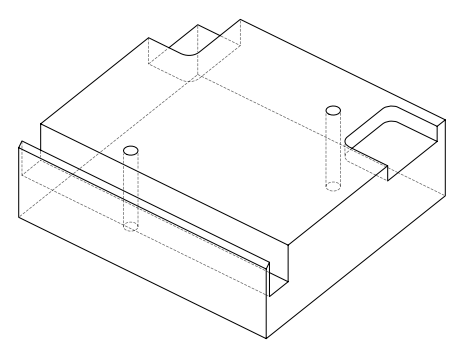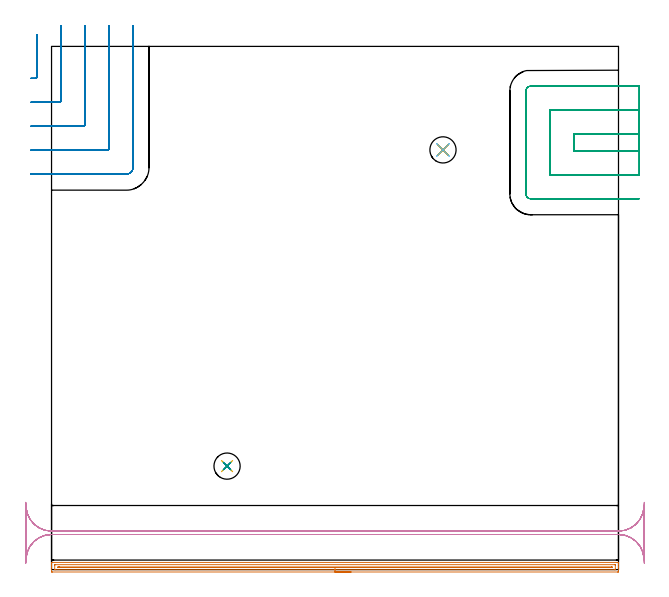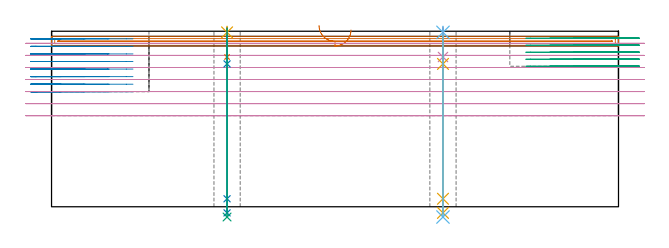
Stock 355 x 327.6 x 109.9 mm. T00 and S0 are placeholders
(PLAN: 12 operations, 9 tool changes, 38 min)
(1 AREA_MILL | FG_CHAMFER_SURFACE | UGT0205_001 | 8.67 min | 15029 mm3)
(2 MILL_CORNER_NOTCH_RECTANGULAR | CORNER_NOTCH_RECTANGULAR | UGT0201_094 | Follow Part, ap 5, ae 75% | 8.63 min | 206468 mm3)
(3 MILL_SLOT | SLOT_PARTIAL_RECTANGULAR | UGT0201_094 | Follow Part, ap 5, ae 75% | 6.37 min | 133192 mm3)
(4 MILL_RECTANGULAR_SLOT | SLOT_RECTANGULAR | UGT0201_004 | Follow Part, ap 8, ae 75% | 12.03 min | 638672 mm3)
(5 SPOT_DRILL | STEP1HOLE | NXT0321_9005460120000 | 0.03 min | 1 mm3)
(6 SPOT_DRILL_1 | STEP1HOLE_1 | NXT0321_9005460120000 | 0.03 min | 2 mm3)
(7 DRILL_BLIND_HOLE_INTO_CENTER | STEP1HOLE | UGT0301_352 | 0.07 min | 1257 mm3)
(8 GUN_DRILL_THROUGH_HOLE | STEP1HOLE | UGT0307_007 | 0.55 min | 7527 mm3)
(9 DRILL_TO_ENLARGE_THROUGH_HOLE | STEP1HOLE | UGT0301_288 | 0.47 min | 14392 mm3)
(10 DRILL_BLIND_HOLE_INTO_CENTER_1 | STEP1HOLE_1 | UGT0301_352 | 0.07 min | 1184 mm3)
(11 GUN_DRILL_THROUGH_HOLE_1 | STEP1HOLE_1 | UGT0307_007 | 0.55 min | 7571 mm3)
(12 DRILL_TO_ENLARGE_THROUGH_HOLE_1 | STEP1HOLE_1 | UGT0301_288 | 0.47 min | 14547 mm3)
(TOOL UGT0205_001 | Chamfer Mill 20 x 3 x 45 deg. | D20 FL50 Z2)
(TOOL UGT0201_094 | End mill 20 mm | D20 FL38 Z4)
(TOOL UGT0201_004 | End Mill 32 mm | D32 FL53 Z6)
(TOOL NXT0321_9005460120000 | NC Spot Drill, 142deg, 12mm, Carbide, Uncoated | D12 PA142 FL30 Z2)
(TOOL UGT0301_352 | Twist Drill 10.75 mm | D10.75 PA118 FL84 Z2)
(TOOL UGT0307_007 | Gun Drill 10 mm | D10 PA130 FL24 Z1)
(TOOL UGT0301_288 | Twist Drill 16.4 mm | D16.4 PA118 FL125 Z2)
(OP 1 AREA_MILL)
G17 G21 G94 G90
T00 M6
G54
G17 G0 G90 X187.5 Y-1.5 S1061 M3
G43 Z119.9 H0
Z110.7
G94 G1 X187.462 Z109.828 F250.
X187.348 Z108.964
X187.159 Z108.112
X186.897 Z107.28
X186.563 Z106.474
X186.16 Z105.7
X185.691 Z104.964
X185.16 Z104.272
X184.571 Z103.629
X183.928 Z103.04
X183.236 Z102.509
X182.5 Z102.04
X181.726 Z101.637
X180.92 Z101.303
X180.088 Z101.041
X179.236 Z100.852
X178.372 Z100.738
X177.5 Z100.7
X0.618
X0.241 Y-1.497 Z100.701
X0.01 Y-1.492 Z100.704
X0. Y-1.127 Z101.069
Y1.5 Z103.694
Y2.04 Z104.237
Y2.376 Z104.572
Y2.916 Z105.112
Y3.252 Z105.446
Y3.923 Z106.122
Y4.214 Z106.414
X0.002 Y4.359 Z106.551
X0.01 Y4.497 Z106.688
X0.171 Y4.5 Z106.7
X354.829
X354.99 Y4.497 Z106.688
X354.998 Y4.359 Z106.551
X355. Y4.214 Z106.414
Y3.923 Z106.123
Y3.252 Z105.446
Y2.04 Z104.237
Y1.5 Z103.694
Y-0.857 Z101.339
X354.997 Y-1.127 Z101.069
X354.99 Y-1.492 Z100.704
X354.759 Y-1.497 Z100.701
X354.382 Y-1.5 Z100.7
X177.5
Y-0.086 Z102.114
X2.405 Y-0.085 Z102.115
X2.234 Y-0.084 Z102.116
X2.053 Y-0.08 Z102.12
X2.015 Y-0.079 Z102.121
X2.009 Y-0.056 Z102.144
X2.005 Y-0.025 Z102.175
X2.001 Y0.144 Z102.344
X2. Y2.772 Z104.972
X2.002 Y2.905 Z105.105
X2.006 Y3.01 Z105.21
X2.01 Y3.075 Z105.275
X2.044 Y3.079 Z105.279
X2.405 Y3.084 Z105.284
X2.575 Y3.085 Z105.285
X352.595
X352.766 Y3.084 Z105.284
X352.947 Y3.08 Z105.28
X352.985 Y3.079 Z105.279
X352.991 Y3.056 Z105.256
X352.995 Y3.025 Z105.225
X352.999 Y2.856 Z105.056
X353. Y0.228 Z102.428
X352.998 Y0.095 Z102.295
X352.994 Y-0.01 Z102.19
X352.99 Y-0.075 Z102.125
X352.956 Y-0.079 Z102.121
X352.595 Y-0.084 Z102.116
X352.425 Y-0.085 Z102.115
X177.5 Y-0.086 Z102.114
Y1.329 Z103.529
X4.366
X4.191 Y1.331 Z103.531
X4.026 Y1.335 Z103.535
X4.01 Y1.5 Z103.7
X4.024 Y1.664 Z103.864
X4.191 Y1.667 Z103.867
X4.91 Y1.671 Z103.871
X5.085
X350.634
X350.809 Y1.669 Z103.869
X350.974 Y1.665 Z103.865
X350.99 Y1.5 Z103.7
X350.976 Y1.336 Z103.536
X350.809 Y1.333 Z103.533
X350.09 Y1.329 Z103.529
X349.915
X177.5
X176.628 Z103.567
X175.763 Z103.68
X174.912 Z103.869
X174.08 Z104.132
X173.274 Z104.465
X172.5 Z104.868
X171.764 Z105.337
X171.072 Z105.868
X170.429 Z106.457
X169.84 Z107.101
X169.308 Z107.793
X168.84 Z108.529
X168.437 Z109.302
X168.103 Z110.108
X167.841 Z110.94
X167.652 Z111.792
X167.538 Z112.657
X167.5 Z113.529
G0 Z119.9
M5
M2
(OP 2 MILL_CORNER_NOTCH_RECTANGULAR)
G17 G21 G94 G90
T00 M6
G54
G17 G0 G90 X-13. Y307.6 S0 M3
G43 Z119.9 H0
Z105.162
G94 G1 X-10. F250.
G3 X-9. Y308.595 R1. F500.
G1 Y331.959
Y334.959 F250.
G0 Z119.9
X-13. Y292.6
Z105.162
G1 X-10.
X5.005 F500.
G3 X6. Y293.595 R1.
G1 Y337.6
Y340.6 F250.
G0 Z119.9
X-13. Y277.6
Z105.162
G1 X-10.
X20.005 F500.
G3 X21. Y278.595 R1.
G1 Y337.6
Y340.6 F250.
G0 Z119.9
X-13. Y262.6
Z105.162
G1 X-10.
X35.004 F500.
G3 X36. Y263.596 R1.
G1 Y337.6
Y340.6 F250.
G0 Z119.9
X-13. Y247.6
Z105.162
G1 X-10.
X46.8 F500.
G3 X51. Y251.8 R4.2
G1 Y337.6
Y340.6 F250.
G0 Z119.9
X-13. Y307.6
Z100.425
G1 X-10.
G3 X-9. Y308.595 R1. F500.
G1 Y331.959
Y334.959 F250.
G0 Z119.9
X-13. Y292.6
Z100.425
G1 X-10.
X5.005 F500.
G3 X6. Y293.595 R1.
G1 Y337.6
Y340.6 F250.
G0 Z119.9
X-13. Y277.6
Z100.425
G1 X-10.
X20.005 F500.
G3 X21. Y278.595 R1.
G1 Y337.6
Y340.6 F250.
G0 Z119.9
X-13. Y262.6
Z100.425
G1 X-10.
X35.004 F500.
G3 X36. Y263.596 R1.
G1 Y337.6
Y340.6 F250.
G0 Z119.9
X-13. Y247.6
Z100.425
G1 X-10.
X46.8 F500.
G3 X51. Y251.8 R4.2
G1 Y337.6
Y340.6 F250.
G0 Z119.9
X-13. Y307.6
Z95.687
G1 X-10.
G3 X-9. Y308.595 R1. F500.
G1 Y331.959
Y334.959 F250.
G0 Z119.9
X-13. Y292.6
Z95.687
G1 X-10.
X5.005 F500.
G3 X6. Y293.595 R1.
G1 Y337.6
Y340.6 F250.
G0 Z119.9
X-13. Y277.6
Z95.687
G1 X-10.
X20.005 F500.
G3 X21. Y278.595 R1.
G1 Y337.6
Y340.6 F250.
G0 Z119.9
X-13. Y262.6
Z95.687
G1 X-10.
X35.004 F500.
G3 X36. Y263.596 R1.
G1 Y337.6
Y340.6 F250.
G0 Z119.9
X-13. Y247.6
Z95.687
G1 X-10.
X46.8 F500.
G3 X51. Y251.8 R4.2
G1 Y337.6
Y340.6 F250.
G0 Z119.9
X-13. Y307.6
Z90.95
G1 X-10.
G3 X-9. Y308.595 R1. F500.
G1 Y331.959
Y334.959 F250.
G0 Z119.9
X-13. Y292.6
Z90.95
G1 X-10.
X5.005 F500.
G3 X6. Y293.595 R1.
G1 Y337.6
Y340.6 F250.
G0 Z119.9
X-13. Y277.6
Z90.95
G1 X-10.
X20.005 F500.
G3 X21. Y278.595 R1.
G1 Y337.6
Y340.6 F250.
G0 Z119.9
X-13. Y262.6
Z90.95
G1 X-10.
X35.004 F500.
G3 X36. Y263.596 R1.
G1 Y337.6
Y340.6 F250.
G0 Z119.9
X-13. Y247.6
Z90.95
G1 X-10.
X46.8 F500.
G3 X51. Y251.8 R4.2
G1 Y337.6
Y340.6 F250.
G0 Z119.9
X-13. Y307.6
Z86.212
G1 X-10.
G3 X-9. Y308.595 R1. F500.
G1 Y331.959
Y334.959 F250.
G0 Z119.9
X-13. Y292.6
Z86.212
G1 X-10.
X5.005 F500.
G3 X6. Y293.595 R1.
G1 Y337.6
Y340.6 F250.
G0 Z119.9
X-13. Y277.6
Z86.212
G1 X-10.
X20.005 F500.
G3 X21. Y278.595 R1.
G1 Y337.6
Y340.6 F250.
G0 Z119.9
X-13. Y262.6
Z86.212
G1 X-10.
X35.004 F500.
G3 X36. Y263.596 R1.
G1 Y337.6
Y340.6 F250.
G0 Z119.9
X-13. Y247.6
Z86.212
G1 X-10.
X46.8 F500.
G3 X51. Y251.8 R4.2
G1 Y337.6
Y340.6 F250.
G0 Z119.9
X-13. Y307.6
Z81.475
G1 X-10.
G3 X-9. Y308.595 R1. F500.
G1 Y331.959
Y334.959 F250.
G0 Z119.9
X-13. Y292.6
Z81.475
G1 X-10.
X5.005 F500.
G3 X6. Y293.595 R1.
G1 Y337.6
Y340.6 F250.
G0 Z119.9
X-13. Y277.6
Z81.475
G1 X-10.
X20.005 F500.
G3 X21. Y278.595 R1.
G1 Y337.6
Y340.6 F250.
G0 Z119.9
X-13. Y262.6
Z81.475
G1 X-10.
X35.004 F500.
G3 X36. Y263.596 R1.
G1 Y337.6
Y340.6 F250.
G0 Z119.9
X-13. Y247.6
Z81.475
G1 X-10.
X46.8 F500.
G3 X51. Y251.8 R4.2
G1 Y337.6
Y340.6 F250.
G0 Z119.9
X-13. Y307.6
Z76.737
G1 X-10.
G3 X-9. Y308.595 R1. F500.
G1 Y331.959
Y334.959 F250.
G0 Z119.9
X-13. Y292.6
Z76.737
G1 X-10.
X5.005 F500.
G3 X6. Y293.595 R1.
G1 Y337.6
Y340.6 F250.
G0 Z119.9
X-13. Y277.6
Z76.737
G1 X-10.
X20.005 F500.
G3 X21. Y278.595 R1.
G1 Y337.6
Y340.6 F250.
G0 Z119.9
X-13. Y262.6
Z76.737
G1 X-10.
X35.004 F500.
G3 X36. Y263.596 R1.
G1 Y337.6
Y340.6 F250.
G0 Z119.9
X-13. Y247.6
Z76.737
G1 X-10.
X46.8 F500.
G3 X51. Y251.8 R4.2
G1 Y337.6
Y340.6 F250.
G0 Z119.9
X-13. Y307.6
Z72.
G1 X-10.
G3 X-9. Y308.595 R1. F500.
G1 Y331.959
Y334.959 F250.
G0 Z119.9
X-13. Y292.6
Z72.
G1 X-10.
X5.005 F500.
G3 X6. Y293.595 R1.
G1 Y337.6
Y340.6 F250.
G0 Z119.9
X-13. Y277.6
Z72.
G1 X-10.
X20.005 F500.
G3 X21. Y278.595 R1.
G1 Y337.6
Y340.6 F250.
G0 Z119.9
X-13. Y262.6
Z72.
G1 X-10.
X35.004 F500.
G3 X36. Y263.596 R1.
G1 Y337.6
Y340.6 F250.
G0 Z119.9
X-13. Y247.6
Z72.
G1 X-10.
X46.8 F500.
G3 X51. Y251.8 R4.2
G1 Y337.6
Y340.6 F250.
G0 Z119.9
M5
M2
(OP 3 MILL_SLOT)
G17 G21 G94 G90
T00 M6
G54
G17 G0 G90 X368. Y272.7 S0 M3
G43 Z119.9 H0
Z105.52
G94 G1 X365. F250.
X327. F500.
Y262.2
X365.
X368. F250.
Y287.7
X365.
X312. F500.
Y247.2
X365.
X368. F250.
Y302.7
X365.
X300. F500.
G3 X297. Y299.7 R3.
G1 Y235.2
G3 X300. Y232.2 R3.
G1 X365.
X368. F250.
G0 Y272.7 Z101.14
G1 X365.
X327. F500.
Y262.2
X365.
X368. F250.
Y287.7
X365.
X312. F500.
Y247.2
X365.
X368. F250.
Y302.7
X365.
X300. F500.
G3 X297. Y299.7 R3.
G1 Y235.2
G3 X300. Y232.2 R3.
G1 X365.
X368. F250.
G0 Y272.7 Z96.76
G1 X365.
X327. F500.
Y262.2
X365.
X368. F250.
Y287.7
X365.
X312. F500.
Y247.2
X365.
X368. F250.
Y302.7
X365.
X300. F500.
G3 X297. Y299.7 R3.
G1 Y235.2
G3 X300. Y232.2 R3.
G1 X365.
X368. F250.
G0 Y272.7 Z92.38
G1 X365.
X327. F500.
Y262.2
X365.
X368. F250.
Y287.7
X365.
X312. F500.
Y247.2
X365.
X368. F250.
Y302.7
X365.
X300. F500.
G3 X297. Y299.7 R3.
G1 Y235.2
G3 X300. Y232.2 R3.
G1 X365.
X368. F250.
G0 Y272.7 Z88.
G1 X365.
X327. F500.
Y262.2
X365.
X368. F250.
Y287.7
X365.
X312. F500.
Y247.2
X365.
X368. F250.
Y302.7
X365.
X300. F500.
G3 X297. Y299.7 R3.
G1 Y235.2
G3 X300. Y232.2 R3.
G1 X365.
X368. F250.
G0 Z119.9
M5
M2
(OP 4 MILL_RECTANGULAR_SLOT)
G17 G21 G94 G90
T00 M6
G54
G17 G0 G90 X371.154 Y42.115 S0 M3
G43 Z119.9 H0
Z102.343
G94 G1 X370.97 Y39.121 F250.
G2 X355. Y24.1 R16. F500.
G1 X0.
G2 X-15.97 Y39.121 R16.
G1 X-16.
Y6.979
X-15.97
G2 X0. Y22. R16.
G1 X355.
G2 X370.97 Y6.979 R16.
G1 X371.154 Y3.985 F250.
G0 Z119.9
X-16.154
Z94.786
G1 X-15.97 Y6.979
G2 X0. Y22. R16. F500.
G1 X355.
G2 X370.97 Y6.979 R16.
G1 X371.
Y39.121
X370.97
G2 X355. Y24.1 R16.
G1 X0.
G2 X-15.97 Y39.121 R16.
G1 X-16.154 Y42.115 F250.
G0 Y3.985 Z87.229
G1 X-15.97 Y6.979
G2 X0. Y22. R16. F500.
G1 X355.
G2 X370.97 Y6.979 R16.
G1 X371.
Y39.121
X370.97
G2 X355. Y24.1 R16.
G1 X0.
G2 X-15.97 Y39.121 R16.
G1 X-16.154 Y42.115 F250.
G0 Y3.985 Z79.671
G1 X-15.97 Y6.979
G2 X0. Y22. R16. F500.
G1 X355.
G2 X370.97 Y6.979 R16.
G1 X371.
Y39.121
X370.97
G2 X355. Y24.1 R16.
G1 X0.
G2 X-15.97 Y39.121 R16.
G1 X-16.154 Y42.115 F250.
G0 Y3.985 Z72.114
G1 X-15.97 Y6.979
G2 X0. Y22. R16. F500.
G1 X355.
G2 X370.97 Y6.979 R16.
G1 X371.
Y39.121
X370.97
G2 X355. Y24.1 R16.
G1 X0.
G2 X-15.97 Y39.121 R16.
G1 X-16.154 Y42.115 F250.
G0 Z119.9
X371.154
Z64.557
G1 X370.97 Y39.121
G2 X355. Y24.1 R16. F500.
G1 X0.
G2 X-15.99 Y39.534 R16.
G1 X-16.
Y6.566
X-15.99
G2 X0. Y22. R16.
G1 X355.
G2 X370.97 Y6.979 R16.
G1 X371.154 Y3.985 F250.
G0 Y42.115 Z57.
G1 X370.97 Y39.121
G2 X355. Y24.1 R16. F500.
G1 X0.
G2 X-15.99 Y39.534 R16.
G1 X-16.
Y6.566
X-15.99
G2 X0. Y22. R16.
G1 X355.
G2 X370.97 Y6.979 R16.
G1 X371.154 Y3.985 F250.
G0 Z119.9
M5
M2
(OP 5 SPOT_DRILL)
G17 G21 G94 G90
T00 M6
G54
G17 G0 G90 X109.9 Y64.8 S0 M3
G43 Z119.9 H0
G94 G81 G98 Z109.194 F250. R112.9
G80
M5
M2
(OP 6 SPOT_DRILL_1)
G17 G21 G94 G90
T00 M6
G54
G17 G0 G90 X245.1 Y262.8 S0 M3
G43 Z119.9 H0
G94 G81 G98 Z109.194 F250. R112.9
G80
M5
M2
(OP 7 DRILL_BLIND_HOLE_INTO_CENTER)
G17 G21 G94 G90
T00 M6
G54
G17 G0 G90 X109.9 Y64.8 S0 M3
G43 Z119.9 H0
G94 G81 G98 Z93.775 F250. R111.9
G80
M5
M2
(OP 8 GUN_DRILL_THROUGH_HOLE)
G17 G21 G94 G90
T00 M6
G54
G17 G0 G90 X109.9 Y64.8 M8
G43 Z119.9 H0
Z107.234
S716 M3
G94 G1 Z89.448 F125. M26
G4 X.084
Z5. F250.
G4 X.084
Z-3.832 F125.
G4 X.084
M5
M9
G0 Z107.234
Z119.9
M2
(OP 9 DRILL_TO_ENLARGE_THROUGH_HOLE)
G17 G21 G94 G90
T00 M6
G54
G17 G0 G90 X109.9 Y64.8 S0 M3
G43 Z119.9 H0
G94 G73 G98 Z-6.427 F250. Q14.541 R111.9
G80
M5
M2
(OP 10 DRILL_BLIND_HOLE_INTO_CENTER_1)
G17 G21 G94 G90
T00 M6
G54
G17 G0 G90 X245.1 Y262.8 S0 M3
G43 Z119.9 H0
G94 G81 G98 Z93.775 F250. R111.9
G80
M5
M2
(OP 11 GUN_DRILL_THROUGH_HOLE_1)
G17 G21 G94 G90
T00 M6
G54
G17 G0 G90 X245.1 Y262.8 M8
G43 Z119.9 H0
Z107.234
S716 M3
G94 G1 Z89.448 F125. M26
G4 X.084
Z5. F250.
G4 X.084
Z-3.832 F125.
G4 X.084
M5
M9
G0 Z107.234
Z119.9
M2
(OP 12 DRILL_TO_ENLARGE_THROUGH_HOLE_1)
G17 G21 G94 G90
T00 M6
G54
G17 G0 G90 X245.1 Y262.8 S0 M3
G43 Z119.9 H0
G94 G73 G98 Z-6.427 F250. Q14.541 R111.9
G80
M5
M2
